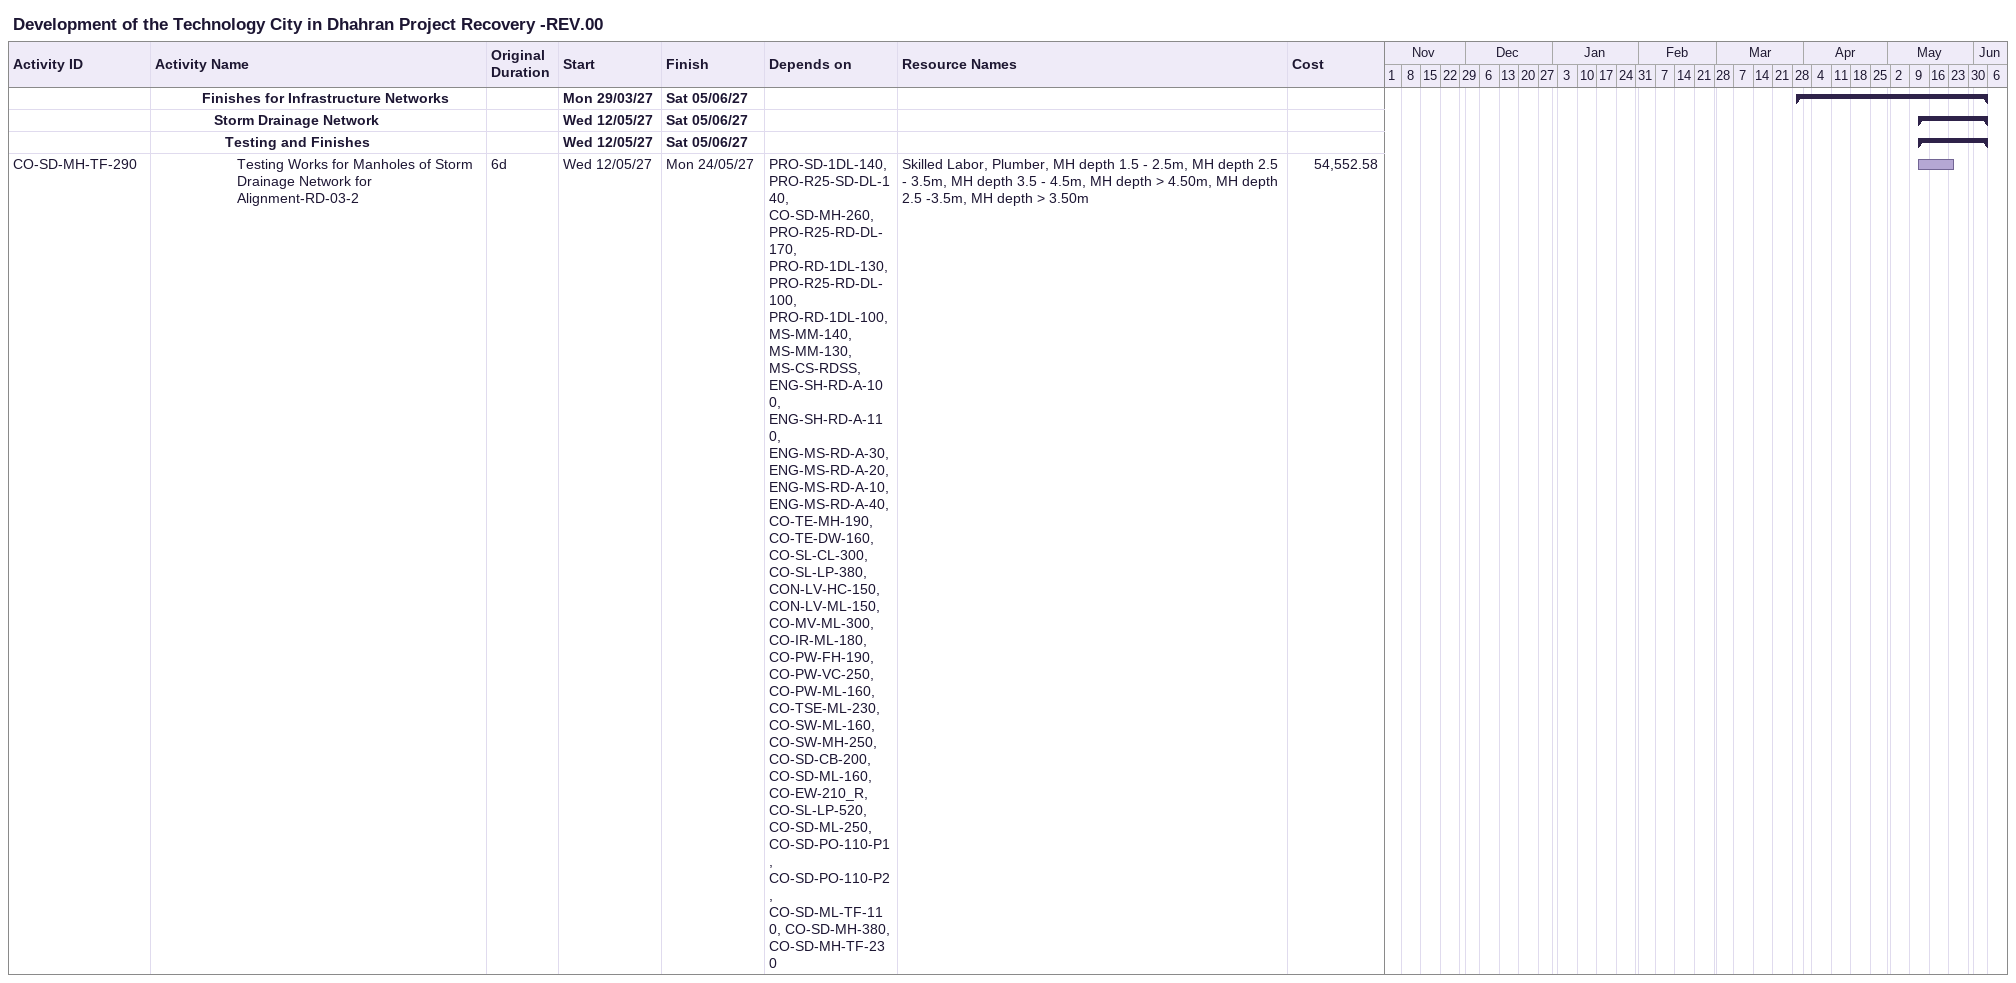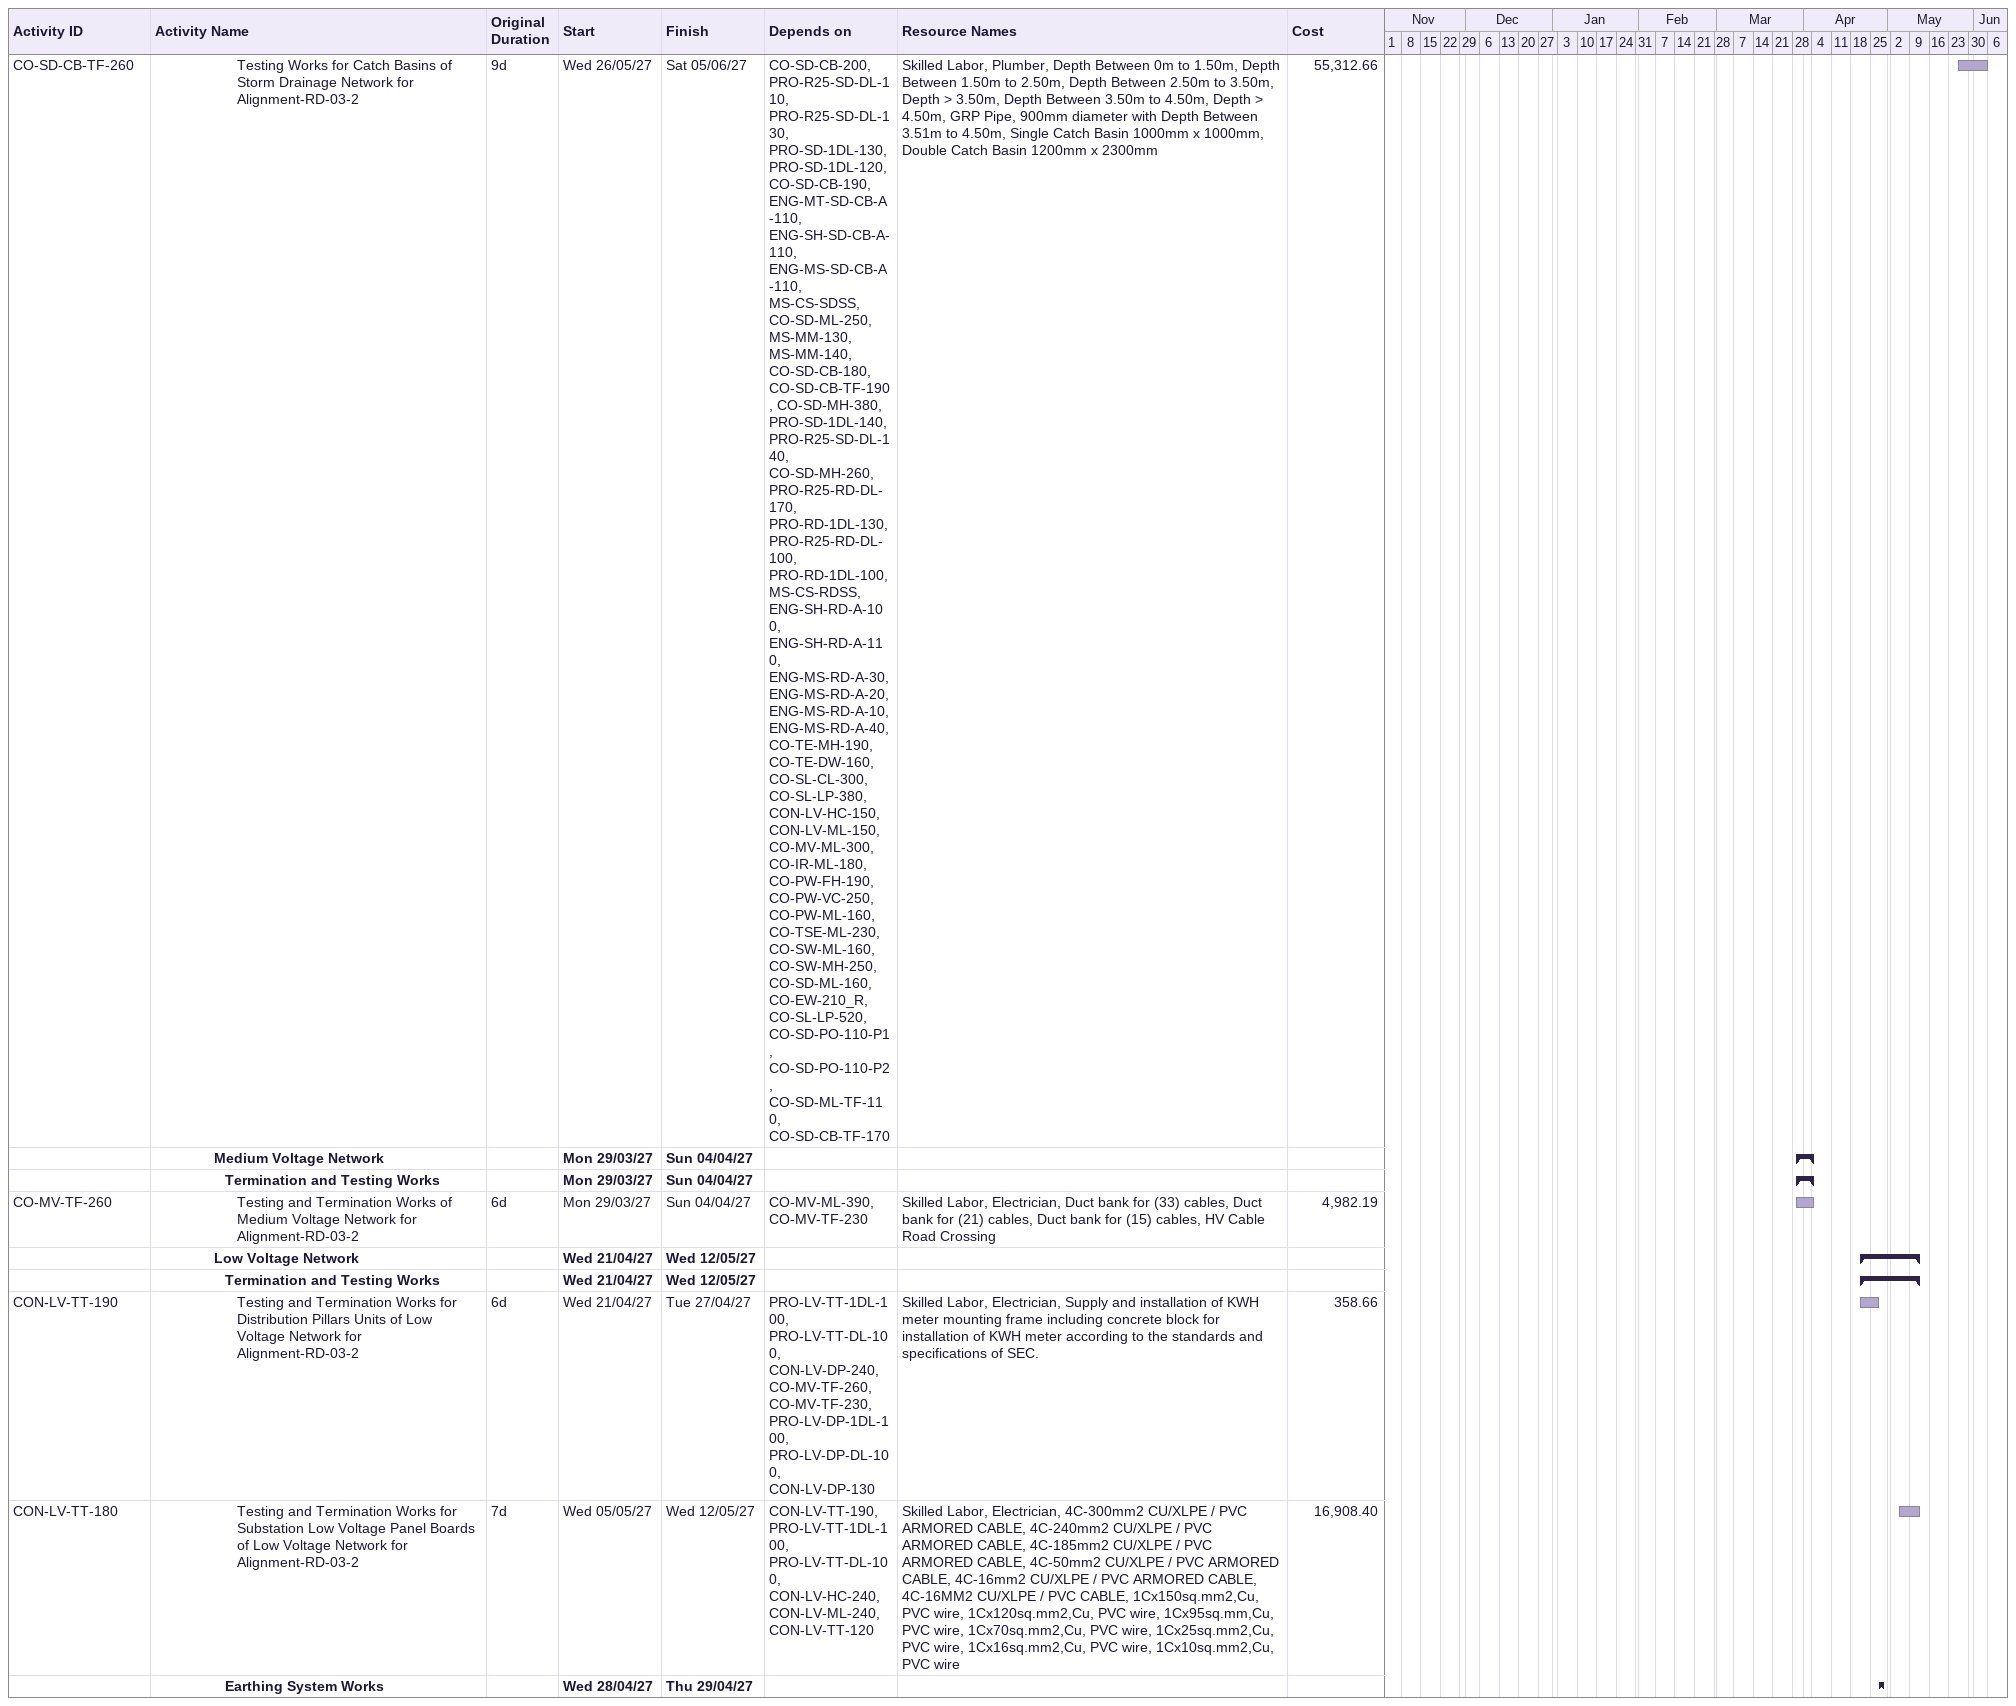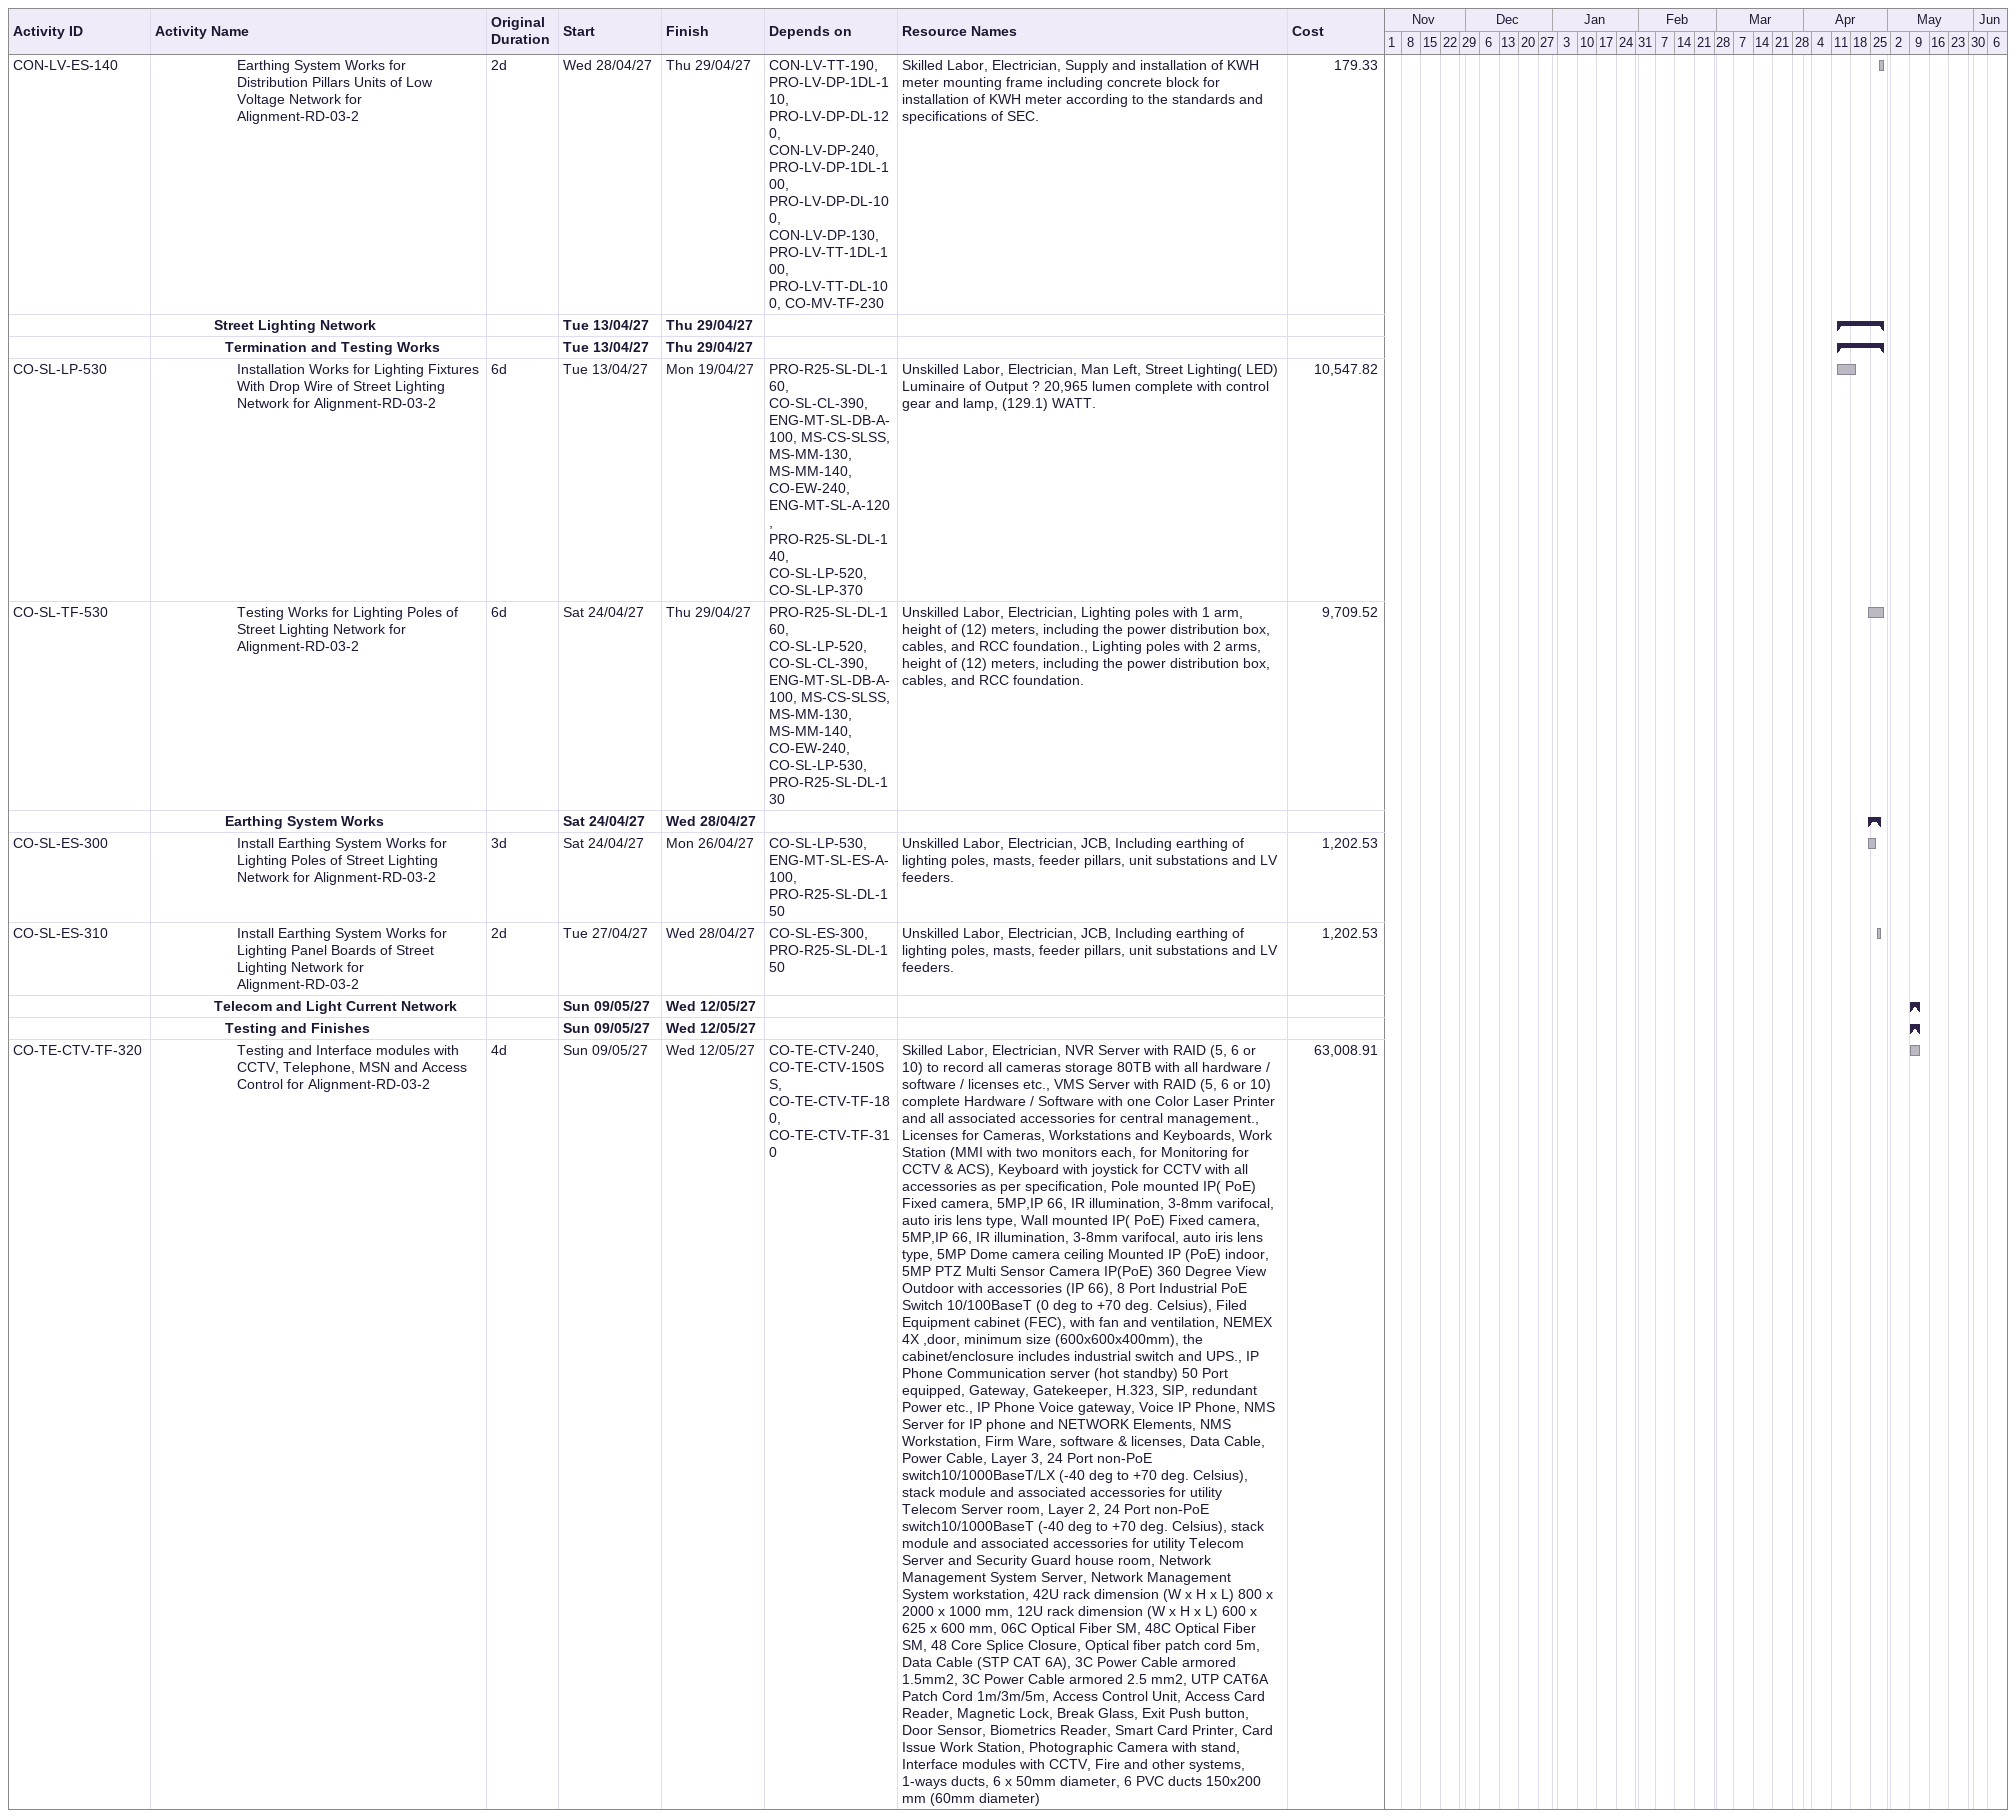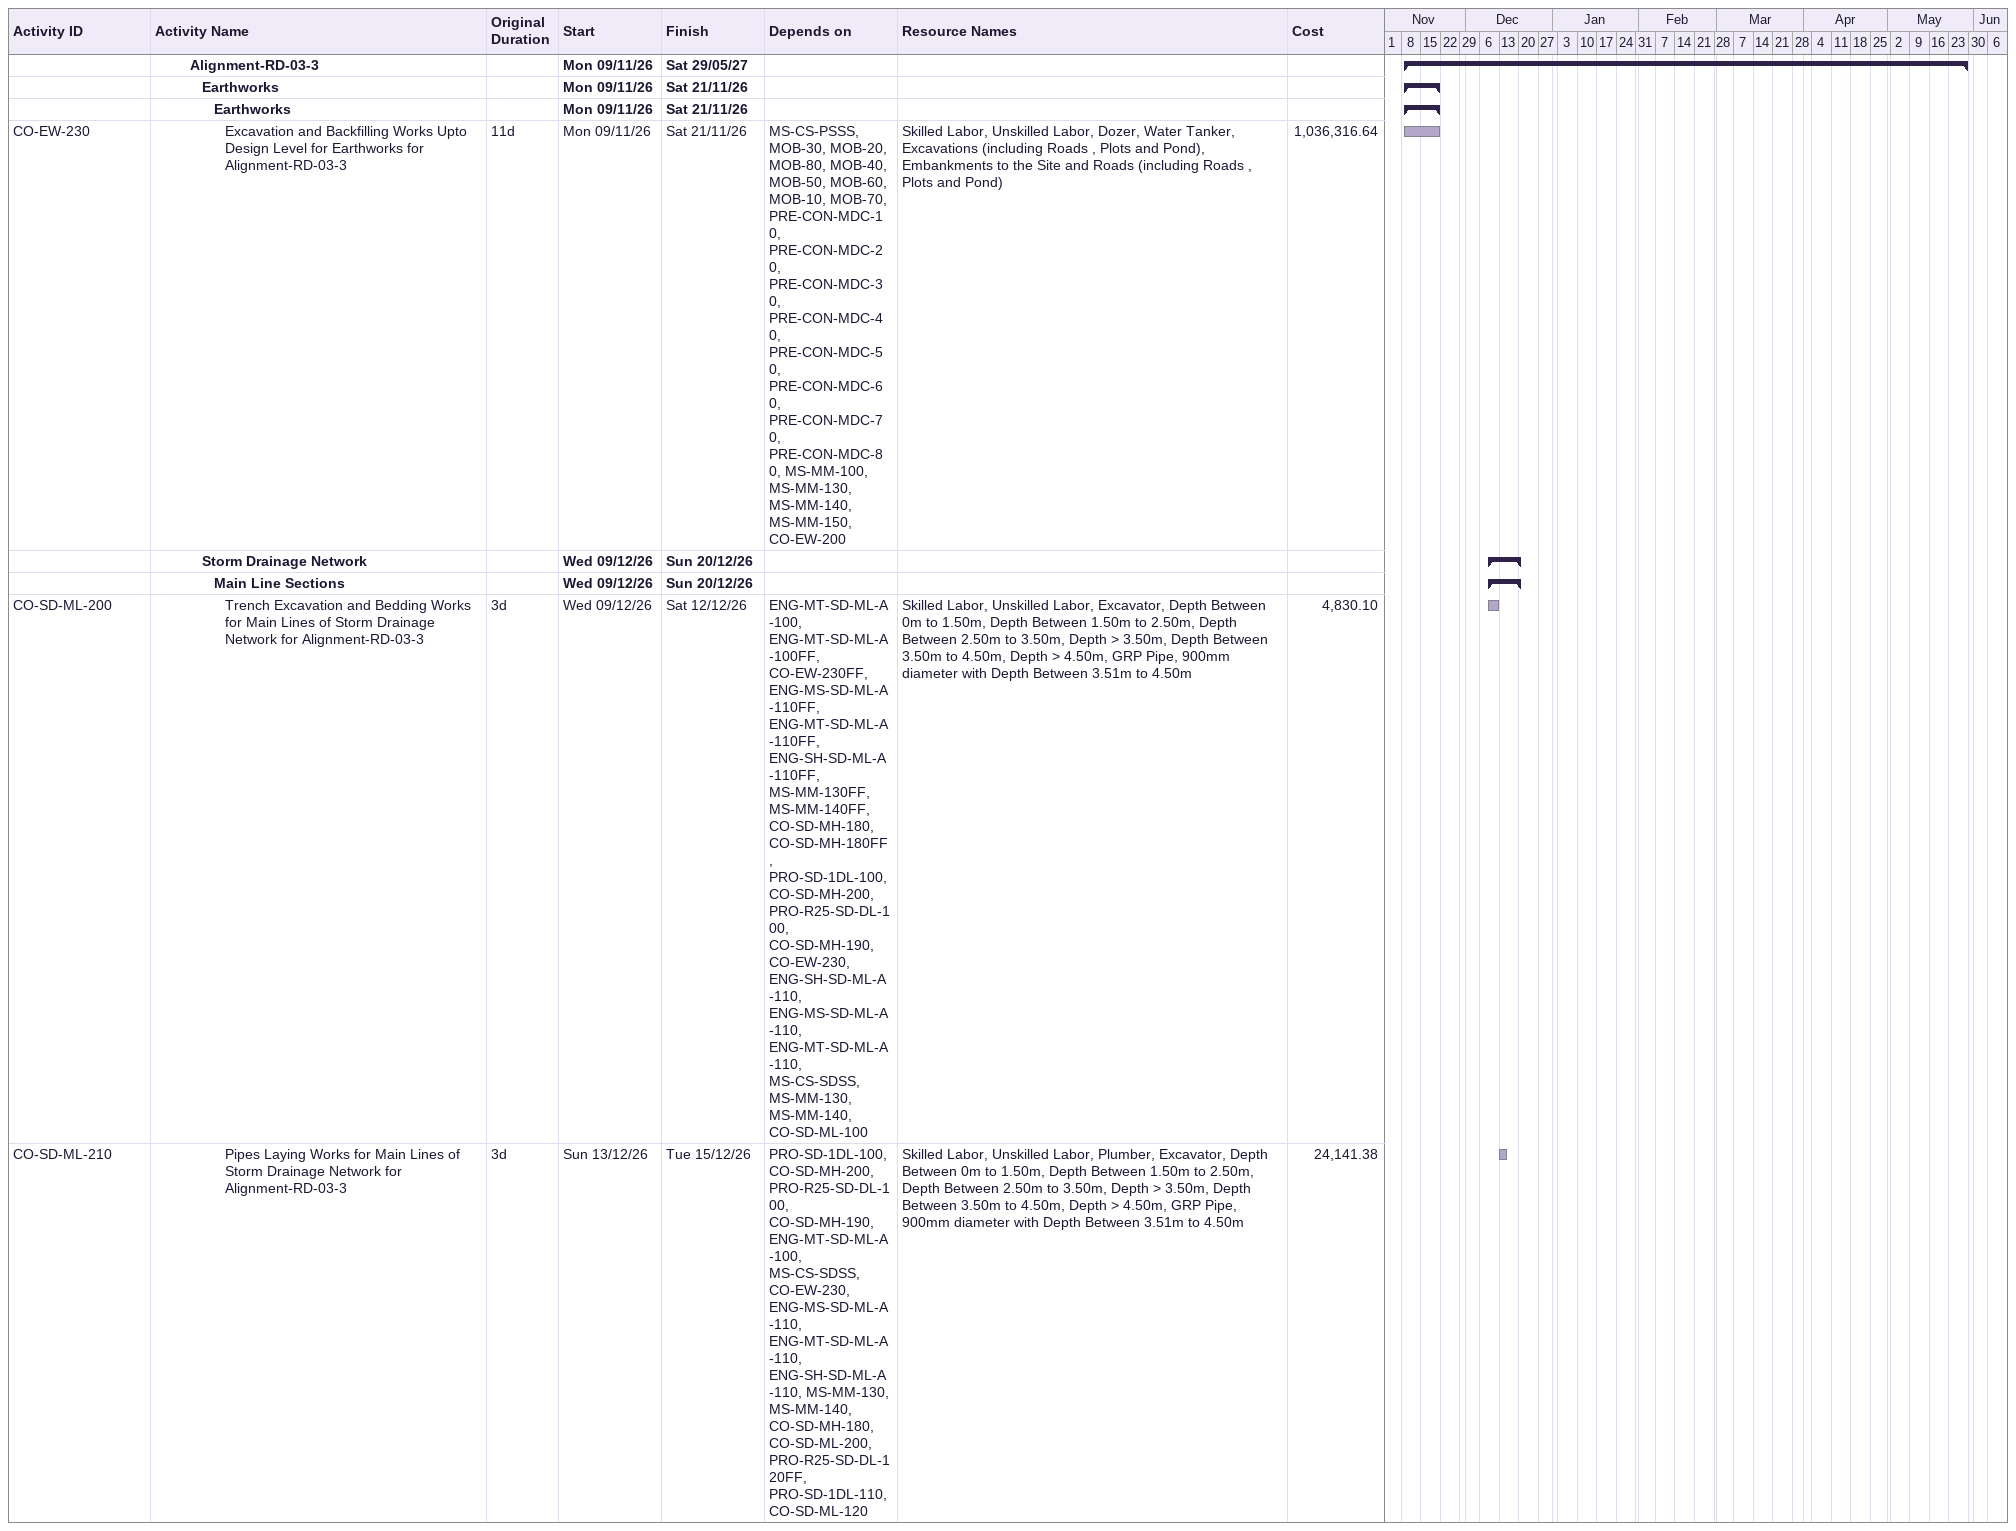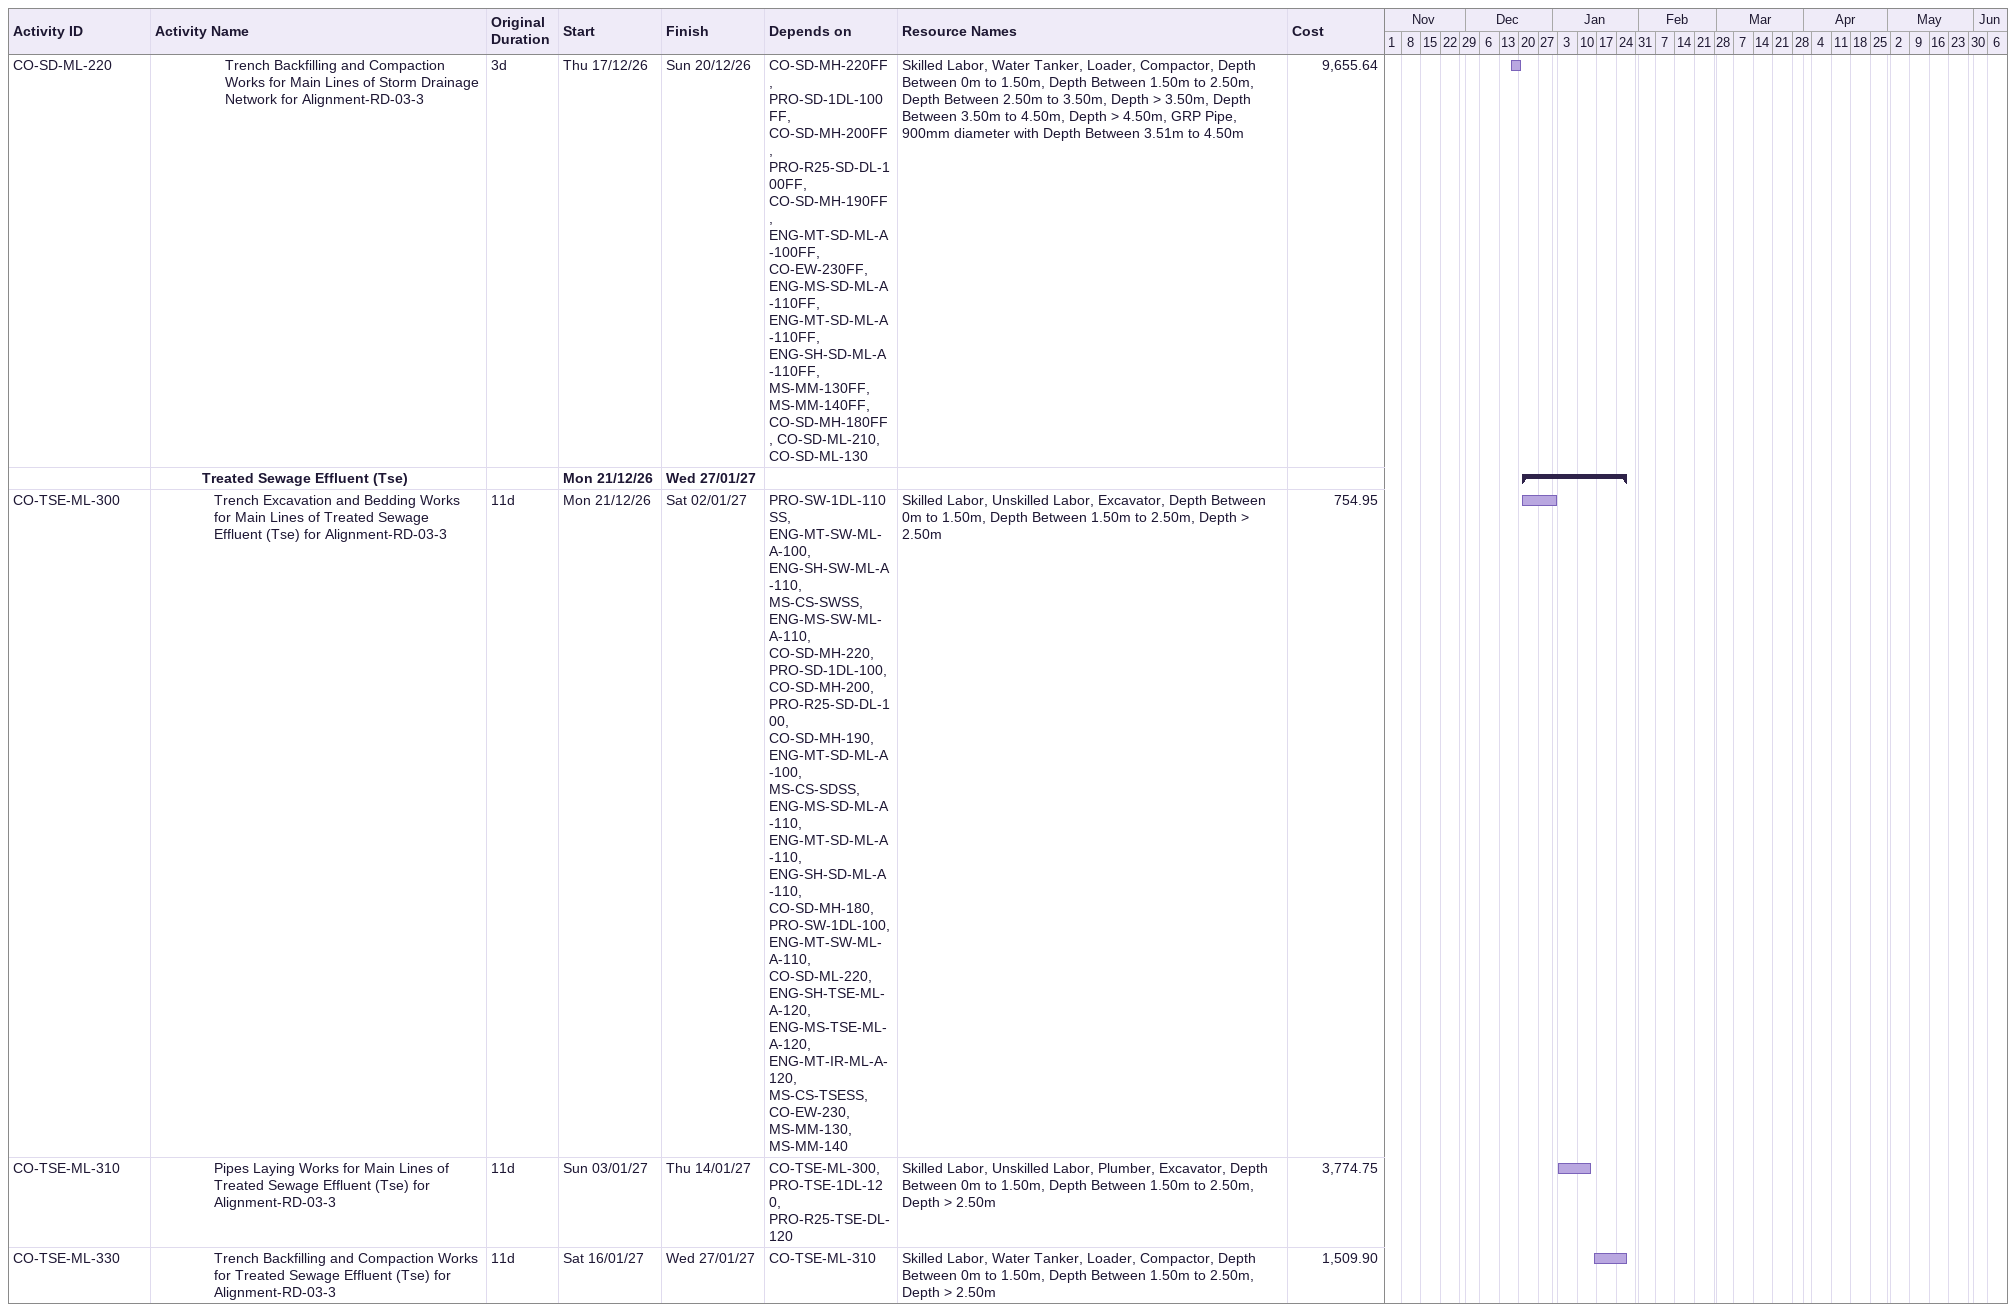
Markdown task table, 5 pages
Development of the Technology City in Dhahran Project Recovery -REV.00

| ID | Level | Task | Original duration | Start | Finish | Predecessors | Resources | Cost |
|---|---|---|---|---|---|---|---|---|
|  | 5 | **Finishes for Infrastructure Networks** |  | 2027-03-29 | 2027-06-05 |  |  |  |
|  | 6 | **Storm Drainage Network** |  | 2027-05-12 | 2027-06-05 |  |  |  |
|  | 7 | **Testing and Finishes** |  | 2027-05-12 | 2027-06-05 |  |  |  |
| CO-SD-MH-TF-290 | 8 | Testing Works for Manholes of Storm Drainage Network for Alignment-RD-03-2 | 6d | 2027-05-12 | 2027-05-24 | PRO-SD-1DL-140, PRO-R25-SD-DL-140, CO-SD-MH-260, PRO-R25-RD-DL-170, PRO-RD-1DL-130, PRO-R25-RD-DL-100, PRO-RD-1DL-100, MS-MM-140, MS-MM-130, MS-CS-RDSS, ENG-SH-RD-A-100, ENG-SH-RD-A-110, ENG-MS-RD-A-30, ENG-MS-RD-A-20, ENG-MS-RD-A-10, ENG-MS-RD-A-40, CO-TE-MH-190, CO-TE-DW-160, CO-SL-CL-300, CO-SL-LP-380, CON-LV-HC-150, CON-LV-ML-150, CO-MV-ML-300, CO-IR-ML-180, CO-PW-FH-190, CO-PW-VC-250, CO-PW-ML-160, CO-TSE-ML-230, CO-SW-ML-160, CO-SW-MH-250, CO-SD-CB-200, CO-SD-ML-160, CO-EW-210_R, CO-SL-LP-520, CO-SD-ML-250, CO-SD-PO-110-P1, CO-SD-PO-110-P2, CO-SD-ML-TF-110, CO-SD-MH-380, CO-SD-MH-TF-230 | Skilled Labor, Plumber, MH depth 1.5 - 2.5m, MH depth 2.5 - 3.5m, MH depth 3.5 - 4.5m, MH depth > 4.50m, MH depth 2.5 -3.5m, MH depth > 3.50m | 54552.58 |
| CO-SD-CB-TF-260 | 8 | Testing Works for Catch Basins of Storm Drainage Network for Alignment-RD-03-2 | 9d | 2027-05-26 | 2027-06-05 | CO-SD-CB-200, PRO-R25-SD-DL-110, PRO-R25-SD-DL-130, PRO-SD-1DL-130, PRO-SD-1DL-120, CO-SD-CB-190, ENG-MT-SD-CB-A-110, ENG-SH-SD-CB-A-110, ENG-MS-SD-CB-A-110, MS-CS-SDSS, CO-SD-ML-250, MS-MM-130, MS-MM-140, CO-SD-CB-180, CO-SD-CB-TF-190, CO-SD-MH-380, PRO-SD-1DL-140, PRO-R25-SD-DL-140, CO-SD-MH-260, PRO-R25-RD-DL-170, PRO-RD-1DL-130, PRO-R25-RD-DL-100, PRO-RD-1DL-100, MS-CS-RDSS, ENG-SH-RD-A-100, ENG-SH-RD-A-110, ENG-MS-RD-A-30, ENG-MS-RD-A-20, ENG-MS-RD-A-10, ENG-MS-RD-A-40, CO-TE-MH-190, CO-TE-DW-160, CO-SL-CL-300, CO-SL-LP-380, CON-LV-HC-150, CON-LV-ML-150, CO-MV-ML-300, CO-IR-ML-180, CO-PW-FH-190, CO-PW-VC-250, CO-PW-ML-160, CO-TSE-ML-230, CO-SW-ML-160, CO-SW-MH-250, CO-SD-ML-160, CO-EW-210_R, CO-SL-LP-520, CO-SD-PO-110-P1, CO-SD-PO-110-P2, CO-SD-ML-TF-110, CO-SD-CB-TF-170 | Skilled Labor, Plumber, Depth Between 0m to 1.50m, Depth Between 1.50m to 2.50m, Depth Between 2.50m to 3.50m, Depth > 3.50m, Depth Between 3.50m to 4.50m, Depth > 4.50m, GRP Pipe, 900mm diameter with Depth Between 3.51m to 4.50m, Single Catch Basin 1000mm x 1000mm, Double Catch Basin 1200mm x 2300mm | 55312.66 |
|  | 6 | **Medium Voltage Network** |  | 2027-03-29 | 2027-04-04 |  |  |  |
|  | 7 | **Termination and Testing Works** |  | 2027-03-29 | 2027-04-04 |  |  |  |
| CO-MV-TF-260 | 8 | Testing and Termination Works of Medium Voltage Network for Alignment-RD-03-2 | 6d | 2027-03-29 | 2027-04-04 | CO-MV-ML-390, CO-MV-TF-230 | Skilled Labor, Electrician, Duct bank for (33) cables, Duct bank for (21) cables, Duct bank for (15) cables, HV Cable Road Crossing | 4982.19 |
|  | 6 | **Low Voltage Network** |  | 2027-04-21 | 2027-05-12 |  |  |  |
|  | 7 | **Termination and Testing Works** |  | 2027-04-21 | 2027-05-12 |  |  |  |
| CON-LV-TT-190 | 8 | Testing and Termination Works for Distribution Pillars Units of Low Voltage Network for Alignment-RD-03-2 | 6d | 2027-04-21 | 2027-04-27 | PRO-LV-TT-1DL-100, PRO-LV-TT-DL-100, CON-LV-DP-240, CO-MV-TF-260, CO-MV-TF-230, PRO-LV-DP-1DL-100, PRO-LV-DP-DL-100, CON-LV-DP-130 | Skilled Labor, Electrician, Supply and installation of KWH meter mounting frame including concrete block for installation of KWH meter according to the standards and specifications of SEC. | 358.66 |
| CON-LV-TT-180 | 8 | Testing and Termination Works for Substation Low Voltage Panel Boards of Low Voltage Network for Alignment-RD-03-2 | 7d | 2027-05-05 | 2027-05-12 | CON-LV-TT-190, PRO-LV-TT-1DL-100, PRO-LV-TT-DL-100, CON-LV-HC-240, CON-LV-ML-240, CON-LV-TT-120 | Skilled Labor, Electrician, 4C-300mm2 CU/XLPE / PVC ARMORED CABLE, 4C-240mm2 CU/XLPE / PVC ARMORED CABLE, 4C-185mm2 CU/XLPE / PVC ARMORED CABLE, 4C-50mm2 CU/XLPE / PVC ARMORED CABLE, 4C-16mm2 CU/XLPE / PVC ARMORED CABLE, 4C-16MM2 CU/XLPE / PVC CABLE, 1Cx150sq.mm2,Cu, PVC wire, 1Cx120sq.mm2,Cu, PVC wire, 1Cx95sq.mm,Cu, PVC wire, 1Cx70sq.mm2,Cu, PVC wire, 1Cx25sq.mm2,Cu, PVC wire, 1Cx16sq.mm2,Cu, PVC wire, 1Cx10sq.mm2,Cu, PVC wire | 16908.40 |
|  | 7 | **Earthing System Works** |  | 2027-04-28 | 2027-04-29 |  |  |  |
| CON-LV-ES-140 | 8 | Earthing System Works for Distribution Pillars Units of Low Voltage Network for Alignment-RD-03-2 | 2d | 2027-04-28 | 2027-04-29 | CON-LV-TT-190, PRO-LV-DP-1DL-110, PRO-LV-DP-DL-120, CON-LV-DP-240, PRO-LV-DP-1DL-100, PRO-LV-DP-DL-100, CON-LV-DP-130, PRO-LV-TT-1DL-100, PRO-LV-TT-DL-100, CO-MV-TF-230 | Skilled Labor, Electrician, Supply and installation of KWH meter mounting frame including concrete block for installation of KWH meter according to the standards and specifications of SEC. | 179.33 |
|  | 6 | **Street Lighting Network** |  | 2027-04-13 | 2027-04-29 |  |  |  |
|  | 7 | **Termination and Testing Works** |  | 2027-04-13 | 2027-04-29 |  |  |  |
| CO-SL-LP-530 | 8 | Installation Works for Lighting Fixtures With Drop Wire of Street Lighting Network for Alignment-RD-03-2 | 6d | 2027-04-13 | 2027-04-19 | PRO-R25-SL-DL-160, CO-SL-CL-390, ENG-MT-SL-DB-A-100, MS-CS-SLSS, MS-MM-130, MS-MM-140, CO-EW-240, ENG-MT-SL-A-120, PRO-R25-SL-DL-140, CO-SL-LP-520, CO-SL-LP-370 | Unskilled Labor, Electrician, Man Left, Street Lighting( LED) Luminaire of Output ? 20,965 lumen complete with control gear and lamp, (129.1) WATT. | 10547.82 |
| CO-SL-TF-530 | 8 | Testing Works for Lighting Poles of Street Lighting Network for Alignment-RD-03-2 | 6d | 2027-04-24 | 2027-04-29 | PRO-R25-SL-DL-160, CO-SL-LP-520, CO-SL-CL-390, ENG-MT-SL-DB-A-100, MS-CS-SLSS, MS-MM-130, MS-MM-140, CO-EW-240, CO-SL-LP-530, PRO-R25-SL-DL-130 | Unskilled Labor, Electrician, Lighting poles with 1 arm, height of (12) meters, including the power distribution box, cables, and RCC foundation., Lighting poles with 2 arms, height of (12) meters, including the power distribution box, cables, and RCC foundation. | 9709.52 |
|  | 7 | **Earthing System Works** |  | 2027-04-24 | 2027-04-28 |  |  |  |
| CO-SL-ES-300 | 8 | Install Earthing System Works for Lighting Poles of Street Lighting Network for Alignment-RD-03-2 | 3d | 2027-04-24 | 2027-04-26 | CO-SL-LP-530, ENG-MT-SL-ES-A-100, PRO-R25-SL-DL-150 | Unskilled Labor, Electrician, JCB, Including earthing of lighting poles, masts, feeder pillars, unit substations and LV feeders. | 1202.53 |
| CO-SL-ES-310 | 8 | Install Earthing System Works for Lighting Panel Boards of Street Lighting Network for Alignment-RD-03-2 | 2d | 2027-04-27 | 2027-04-28 | CO-SL-ES-300, PRO-R25-SL-DL-150 | Unskilled Labor, Electrician, JCB, Including earthing of lighting poles, masts, feeder pillars, unit substations and LV feeders. | 1202.53 |
|  | 6 | **Telecom and Light Current Network** |  | 2027-05-09 | 2027-05-12 |  |  |  |
|  | 7 | **Testing and Finishes** |  | 2027-05-09 | 2027-05-12 |  |  |  |
| CO-TE-CTV-TF-320 | 8 | Testing and Interface modules with CCTV, Telephone, MSN and Access Control for Alignment-RD-03-2 | 4d | 2027-05-09 | 2027-05-12 | CO-TE-CTV-240, CO-TE-CTV-150SS, CO-TE-CTV-TF-180, CO-TE-CTV-TF-310 | Skilled Labor, Electrician, NVR Server with RAID (5, 6 or 10) to record all cameras storage 80TB with all hardware / software / licenses etc., VMS Server with RAID (5, 6 or 10) complete Hardware / Software with one Color Laser Printer and all associated accessories for central management., Licenses for Cameras, Workstations and Keyboards, Work Station (MMI with two monitors each, for Monitoring for CCTV & ACS), Keyboard with joystick for CCTV with all accessories as per specification, Pole mounted IP( PoE) Fixed camera, 5MP,IP 66, IR illumination, 3-8mm varifocal, auto iris lens type, Wall mounted IP( PoE) Fixed camera, 5MP,IP 66, IR illumination, 3-8mm varifocal, auto iris lens type, 5MP Dome camera ceiling Mounted IP (PoE) indoor, 5MP PTZ Multi Sensor Camera IP(PoE) 360 Degree View Outdoor with accessories (IP 66), 8 Port Industrial PoE Switch 10/100BaseT (0 deg to +70 deg. Celsius), Filed Equipment cabinet (FEC), with fan and ventilation, NEMEX 4X ,door, minimum size (600x600x400mm), the cabinet/enclosure includes industrial switch and UPS., IP Phone Communication server (hot standby) 50 Port equipped, Gateway, Gatekeeper, H.323, SIP, redundant Power etc., IP Phone Voice gateway, Voice IP Phone, NMS Server for IP phone and NETWORK Elements, NMS Workstation, Firm Ware, software & licenses, Data Cable, Power Cable, Layer 3, 24 Port non-PoE switch10/1000BaseT/LX (-40 deg to +70 deg. Celsius), stack module and associated accessories for utility Telecom Server room, Layer 2, 24 Port non-PoE switch10/1000BaseT (-40 deg to +70 deg. Celsius), stack module and associated accessories for utility Telecom Server and Security Guard house room, Network Management System Server, Network Management System workstation, 42U rack dimension (W x H x L) 800 x 2000 x 1000 mm, 12U rack dimension (W x H x L) 600 x 625 x 600 mm, 06C Optical Fiber SM, 48C Optical Fiber SM, 48 Core Splice Closure, Optical fiber patch cord 5m, Data Cable (STP CAT 6A), 3C Power Cable armored 1.5mm2, 3C Power Cable armored 2.5 mm2, UTP CAT6A Patch Cord 1m/3m/5m, Access Control Unit, Access Card Reader, Magnetic Lock, Break Glass, Exit Push button, Door Sensor, Biometrics Reader, Smart Card Printer, Card Issue Work Station, Photographic Camera with stand, Interface modules with CCTV, Fire and other systems, 1-ways ducts, 6 x 50mm diameter, 6 PVC ducts 150x200 mm (60mm diameter) | 63008.91 |
|  | 4 | **Alignment-RD-03-3** |  | 2026-11-09 | 2027-05-29 |  |  |  |
|  | 5 | **Earthworks** |  | 2026-11-09 | 2026-11-21 |  |  |  |
|  | 6 | **Earthworks** |  | 2026-11-09 | 2026-11-21 |  |  |  |
| CO-EW-230 | 7 | Excavation and Backfilling Works Upto Design Level for Earthworks for Alignment-RD-03-3 | 11d | 2026-11-09 | 2026-11-21 | MS-CS-PSSS, MOB-30, MOB-20, MOB-80, MOB-40, MOB-50, MOB-60, MOB-10, MOB-70, PRE-CON-MDC-10, PRE-CON-MDC-20, PRE-CON-MDC-30, PRE-CON-MDC-40, PRE-CON-MDC-50, PRE-CON-MDC-60, PRE-CON-MDC-70, PRE-CON-MDC-80, MS-MM-100, MS-MM-130, MS-MM-140, MS-MM-150, CO-EW-200 | Skilled Labor, Unskilled Labor, Dozer, Water Tanker, Excavations (including Roads , Plots and Pond), Embankments to the Site and Roads (including Roads , Plots and Pond) | 1036316.64 |
|  | 5 | **Storm Drainage Network** |  | 2026-12-09 | 2026-12-20 |  |  |  |
|  | 6 | **Main Line Sections** |  | 2026-12-09 | 2026-12-20 |  |  |  |
| CO-SD-ML-200 | 7 | Trench Excavation and Bedding Works for Main Lines of Storm Drainage Network for Alignment-RD-03-3 | 3d | 2026-12-09 | 2026-12-12 | ENG-MT-SD-ML-A-100, ENG-MT-SD-ML-A-100FF, CO-EW-230FF, ENG-MS-SD-ML-A-110FF, ENG-MT-SD-ML-A-110FF, ENG-SH-SD-ML-A-110FF, MS-MM-130FF, MS-MM-140FF, CO-SD-MH-180, CO-SD-MH-180FF, PRO-SD-1DL-100, CO-SD-MH-200, PRO-R25-SD-DL-100, CO-SD-MH-190, CO-EW-230, ENG-SH-SD-ML-A-110, ENG-MS-SD-ML-A-110, ENG-MT-SD-ML-A-110, MS-CS-SDSS, MS-MM-130, MS-MM-140, CO-SD-ML-100 | Skilled Labor, Unskilled Labor, Excavator, Depth Between 0m to 1.50m, Depth Between 1.50m to 2.50m, Depth Between 2.50m to 3.50m, Depth > 3.50m, Depth Between 3.50m to 4.50m, Depth > 4.50m, GRP Pipe, 900mm diameter with Depth Between 3.51m to 4.50m | 4830.10 |
| CO-SD-ML-210 | 7 | Pipes Laying Works for Main Lines of Storm Drainage Network for Alignment-RD-03-3 | 3d | 2026-12-13 | 2026-12-15 | PRO-SD-1DL-100, CO-SD-MH-200, PRO-R25-SD-DL-100, CO-SD-MH-190, ENG-MT-SD-ML-A-100, MS-CS-SDSS, CO-EW-230, ENG-MS-SD-ML-A-110, ENG-MT-SD-ML-A-110, ENG-SH-SD-ML-A-110, MS-MM-130, MS-MM-140, CO-SD-MH-180, CO-SD-ML-200, PRO-R25-SD-DL-120FF, PRO-SD-1DL-110, CO-SD-ML-120 | Skilled Labor, Unskilled Labor, Plumber, Excavator, Depth Between 0m to 1.50m, Depth Between 1.50m to 2.50m, Depth Between 2.50m to 3.50m, Depth > 3.50m, Depth Between 3.50m to 4.50m, Depth > 4.50m, GRP Pipe, 900mm diameter with Depth Between 3.51m to 4.50m | 24141.38 |
| CO-SD-ML-220 | 7 | Trench Backfilling and Compaction Works for Main Lines of Storm Drainage Network for Alignment-RD-03-3 | 3d | 2026-12-17 | 2026-12-20 | CO-SD-MH-220FF, PRO-SD-1DL-100FF, CO-SD-MH-200FF, PRO-R25-SD-DL-100FF, CO-SD-MH-190FF, ENG-MT-SD-ML-A-100FF, CO-EW-230FF, ENG-MS-SD-ML-A-110FF, ENG-MT-SD-ML-A-110FF, ENG-SH-SD-ML-A-110FF, MS-MM-130FF, MS-MM-140FF, CO-SD-MH-180FF, CO-SD-ML-210, CO-SD-ML-130 | Skilled Labor, Water Tanker, Loader, Compactor, Depth Between 0m to 1.50m, Depth Between 1.50m to 2.50m, Depth Between 2.50m to 3.50m, Depth > 3.50m, Depth Between 3.50m to 4.50m, Depth > 4.50m, GRP Pipe, 900mm diameter with Depth Between 3.51m to 4.50m | 9655.64 |
|  | 5 | **Treated Sewage Effluent (Tse)** |  | 2026-12-21 | 2027-01-27 |  |  |  |
| CO-TSE-ML-300 | 6 | Trench Excavation and Bedding Works for Main Lines of Treated Sewage Effluent (Tse) for Alignment-RD-03-3 | 11d | 2026-12-21 | 2027-01-02 | PRO-SW-1DL-110SS, ENG-MT-SW-ML-A-100, ENG-SH-SW-ML-A-110, MS-CS-SWSS, ENG-MS-SW-ML-A-110, CO-SD-MH-220, PRO-SD-1DL-100, CO-SD-MH-200, PRO-R25-SD-DL-100, CO-SD-MH-190, ENG-MT-SD-ML-A-100, MS-CS-SDSS, ENG-MS-SD-ML-A-110, ENG-MT-SD-ML-A-110, ENG-SH-SD-ML-A-110, CO-SD-MH-180, PRO-SW-1DL-100, ENG-MT-SW-ML-A-110, CO-SD-ML-220, ENG-SH-TSE-ML-A-120, ENG-MS-TSE-ML-A-120, ENG-MT-IR-ML-A-120, MS-CS-TSESS, CO-EW-230, MS-MM-130, MS-MM-140 | Skilled Labor, Unskilled Labor, Excavator, Depth Between 0m to 1.50m, Depth Between 1.50m to 2.50m, Depth > 2.50m | 754.95 |
| CO-TSE-ML-310 | 6 | Pipes Laying Works for Main Lines of Treated Sewage Effluent (Tse) for Alignment-RD-03-3 | 11d | 2027-01-03 | 2027-01-14 | CO-TSE-ML-300, PRO-TSE-1DL-120, PRO-R25-TSE-DL-120 | Skilled Labor, Unskilled Labor, Plumber, Excavator, Depth Between 0m to 1.50m, Depth Between 1.50m to 2.50m, Depth > 2.50m | 3774.75 |
| CO-TSE-ML-330 | 6 | Trench Backfilling and Compaction Works for Treated Sewage Effluent (Tse) for Alignment-RD-03-3 | 11d | 2027-01-16 | 2027-01-27 | CO-TSE-ML-310 | Skilled Labor, Water Tanker, Loader, Compactor, Depth Between 0m to 1.50m, Depth Between 1.50m to 2.50m, Depth > 2.50m | 1509.90 |
